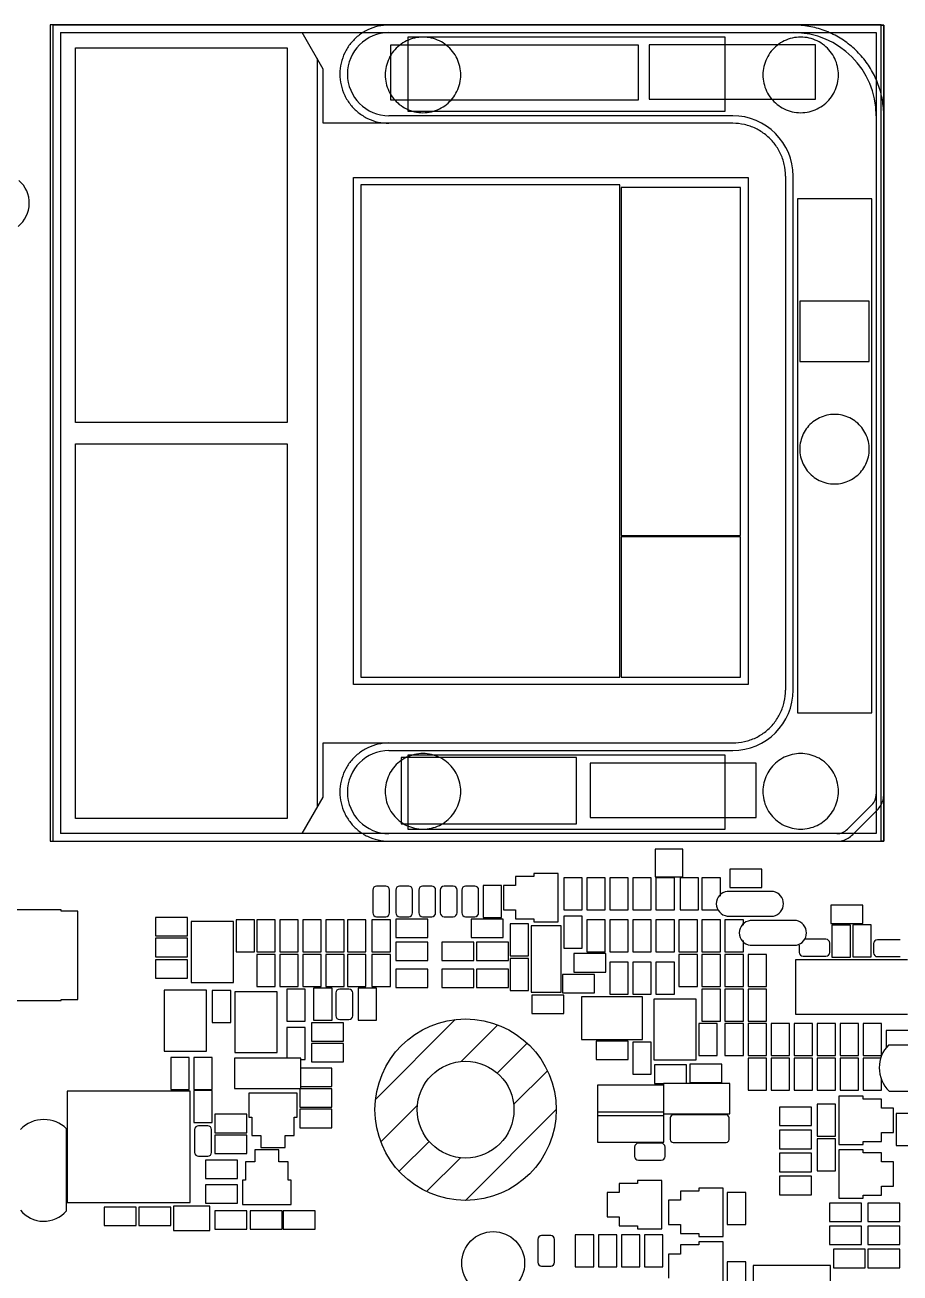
# Model space of a CAD drawing. Header units: millimetres. Extents: x 0 to 404, y 102 to 364.
# Drawn here: x 85.6 to 114.56, y 136.79 to 178.07 of the extents above; entities that cross this region are included whole.
import ezdxf

# ---------------------------------------------------------------- set-up
doc = ezdxf.new("R2010")
doc.units = ezdxf.units.MM
doc.header["$LTSCALE"] = 30.734
doc.layers.get('0').update_dxf_attribs({"linetype": 'CONTINUOUS'})
for name, color, linetype in [('02___PRT_ALL_AXES', 7, 'CONTINUOUS'), ('03___PRT_ALL_CURVES', 7, 'CONTINUOUS'), ('ECAD_C0603', 7, 'CONTINUOUS'), ('ECAD_CAP_2_3D5X2D8_H1D4', 7, 'CONTINUOUS'), ('ECAD_CLPDB_XBGA2833_LNL_M_CPU_I', 7, 'CONTINUOUS'), ('ECAD_FC135-3215', 7, 'CONTINUOUS'), ('ECAD_FIDUCIAL_MARK', 7, 'CONTINUOUS'), ('ECAD_SMC0201', 7, 'CONTINUOUS'), ('ECAD_SMC0402', 7, 'CONTINUOUS'), ('ECAD_SMC0402-10UF', 7, 'CONTINUOUS'), ('ECAD_SMCR_P6X1P0_P40H', 7, 'CONTINUOUS'), ('ECAD_SMR0201', 7, 'CONTINUOUS'), ('ECAD_SOD923-25-CDZ6', 7, 'CONTINUOUS'), ('ECAD_SOT23_GDS', 7, 'CONTINUOUS'), ('ECAD_SOT353-5-0D65', 7, 'CONTINUOUS'), ('ECAD_SOT563_0D5_1D6X1D2_H0D6', 7, 'CONTINUOUS'), ('ECAD_SOT723', 7, 'CONTINUOUS'), ('ECAD_TESTPAD_C16', 7, 'CONTINUOUS'), ('NONE', 7, 'CONTINUOUS')]:
    doc.layers.add(name, color=color, linetype=linetype)

msp = doc.modelspace()

# ---------------------------------------------------------------- linework, layer by layer
at = {"linetype": 'Continuous'}
for p, q in [((113.931, 178.073), (114.021, 178.073)), ((87.271, 177.323), (94.271, 177.323))]:
    msp.add_line(p, q, dxfattribs=at)
at = {"color": 0, "linetype": 'Continuous'}
for p, q in [((114.021, 178.073), (114.021, 151.073)), ((87.271, 164.923), (87.271, 177.323)), ((94.271, 177.323), (94.271, 164.923)), ((94.271, 164.923), (87.271, 164.923)), ((87.271, 151.823), (87.271, 164.223)), ((87.271, 164.223), (94.271, 164.223)), ((94.271, 164.223), (94.271, 151.823)), ((94.271, 151.823), (87.271, 151.823)), ((114.021, 151.073), (113.931, 151.073))]:
    msp.add_line(p, q, dxfattribs=at)
at = {"layer": '02___PRT_ALL_AXES', "color": 7, "linetype": 'Continuous'}
msp.add_circle((100.181, 142.193), 1.6, dxfattribs=at)
at = {"layer": '03___PRT_ALL_CURVES', "color": 2, "linetype": 'Continuous'}
for p, q in [((97.2, 142.534), (99.839, 145.173)), ((100.032, 143.786), (101.244, 144.998)), ((101.229, 143.402), (102.22, 144.393)), ((101.772, 142.364), (102.89, 143.482)), ((97.376, 141.129), (98.588, 142.341)), ((100.181, 139.193), (103.181, 142.193)), ((97.981, 140.153), (98.972, 141.145)), ((98.892, 139.484), (100.01, 140.602))]:
    msp.add_line(p, q, dxfattribs=at)
at = {"layer": '03___PRT_ALL_CURVES', "color": 40, "linetype": 'Continuous'}
for radius in [3, 1.6]:
    msp.add_circle((100.181, 142.193), radius, dxfattribs=at)
at = {"layer": 'ECAD_C0603', "color": 7, "linetype": 'Continuous'}
for p, q in [((116.894, 144.331), (114.176, 144.331)), ((114.202, 142.807), (116.869, 142.807)), ((86.973, 138.845), (86.973, 141.563))]:
    msp.add_line(p, q, dxfattribs=at)
for centre, radius, start, end in [((84.75, 172.18), 0.992, 308.8737, 49.2167), ((114.946, 143.582), 1.074, 135.7622, 180.0002), ((114.946, 143.582), 1.074, 180.0002, 226.1382), ((86.224, 140.793), 1.074, 90.0002, 136.1382), ((86.224, 140.793), 1.074, 45.7622, 90.0002), ((86.221, 139.493), 0.992, 218.8737, 319.2167)]:
    msp.add_arc(centre, radius, start, end, dxfattribs=at)
at = {"layer": 'ECAD_CAP_2_3D5X2D8_H1D4', "color": 7, "linetype": 'Continuous'}
for p, q in [((86.793, 148.805), (83.089, 148.805)), ((86.793, 148.763), (86.793, 148.805)), ((87.343, 148.763), (86.793, 148.763)), ((87.343, 145.842), (87.343, 148.763)), ((83.089, 145.801), (86.793, 145.801)), ((86.793, 145.842), (87.343, 145.842)), ((86.793, 145.801), (86.793, 145.842))]:
    msp.add_line(p, q, dxfattribs=at)
at = {"layer": 'ECAD_CLPDB_XBGA2833_LNL_M_CPU_I', "color": 0, "linetype": 'Continuous'}
for p, q in [((86.431, 178.075), (86.431, 151.075)), ((113.931, 151.075), (113.931, 178.075)), ((86.431, 151.075), (113.931, 151.075))]:
    msp.add_line(p, q, dxfattribs=at)
at = {"layer": 'ECAD_CLPDB_XBGA2833_LNL_M_CPU_I', "linetype": 'Continuous'}
msp.add_line((113.931, 178.075), (86.431, 178.075), dxfattribs=at)
at = {"layer": 'ECAD_FC135-3215', "color": 7, "linetype": 'Continuous'}
for p, q in [((114.804, 147.151), (111.1, 147.151)), ((111.1, 147.151), (111.1, 145.347)), ((111.1, 145.347), (112.304, 145.347)), ((112.304, 145.347), (114.804, 145.347))]:
    msp.add_line(p, q, dxfattribs=at)
at = {"layer": 'ECAD_FIDUCIAL_MARK', "color": 7, "linetype": 'Continuous'}
msp.add_circle((101.095, 137.118), 1.041, dxfattribs=at)
at = {"layer": 'ECAD_SMC0201', "color": 7, "linetype": 'Continuous'}
for p, q in [((97.107, 149.458), (97.107, 148.704)), ((97.539, 149.585), (97.234, 149.585)), ((97.666, 148.704), (97.666, 149.458)), ((97.869, 149.458), (97.869, 148.704)), ((98.301, 149.585), (97.996, 149.585)), ((98.428, 148.704), (98.428, 149.458)), ((98.631, 149.458), (98.631, 148.704)), ((99.063, 149.585), (98.758, 149.585)), ((99.19, 148.704), (99.19, 149.458)), ((99.343, 149.458), (99.343, 148.704)), ((99.774, 149.585), (99.47, 149.585)), ((99.901, 148.704), (99.901, 149.458)), ((100.054, 149.458), (100.054, 148.704)), ((100.486, 149.585), (100.181, 149.585)), ((100.613, 148.704), (100.613, 149.458)), ((97.234, 148.577), (97.539, 148.577)), ((97.996, 148.577), (98.301, 148.577)), ((98.758, 148.577), (99.063, 148.577)), ((99.47, 148.577), (99.774, 148.577)), ((100.181, 148.577), (100.486, 148.577)), ((112.107, 147.829), (111.383, 147.829)), ((114.566, 147.813), (113.812, 147.813)), ((111.226, 147.633), (111.226, 147.397)), ((112.234, 147.397), (112.234, 147.702)), ((113.685, 147.686), (113.685, 147.382)), ((111.353, 147.27), (112.107, 147.27)), ((113.812, 147.255), (114.566, 147.255)), ((96.32, 146.181), (96.015, 146.181)), ((95.888, 146.054), (95.888, 145.3)), ((96.447, 145.3), (96.447, 146.054)), ((96.015, 145.173), (96.32, 145.173)), ((91.646, 141.66), (91.342, 141.66)), ((91.215, 141.533), (91.215, 140.779)), ((91.773, 140.779), (91.773, 141.533)), ((105.773, 140.953), (105.773, 140.648)), ((106.654, 141.08), (105.9, 141.08)), ((106.781, 140.648), (106.781, 140.953)), ((91.342, 140.652), (91.646, 140.652)), ((105.9, 140.521), (106.654, 140.521)), ((102.568, 137.901), (102.568, 137.147)), ((103, 138.028), (102.695, 138.028)), ((103.127, 137.147), (103.127, 137.901)), ((102.695, 137.02), (103, 137.02))]:
    msp.add_line(p, q, dxfattribs=at)
for centre, start, end in [((97.234, 149.458), 90, 180), ((97.539, 149.458), 0, 90), ((97.996, 149.458), 90, 180), ((98.301, 149.458), 0, 90), ((98.758, 149.458), 90, 180), ((99.063, 149.458), 0, 90), ((99.47, 149.458), 90, 180), ((99.774, 149.458), 0, 90), ((100.181, 149.458), 90, 180), ((100.486, 149.458), 0, 90), ((97.234, 148.704), 180, 270), ((97.539, 148.704), 270, 360), ((97.996, 148.704), 180, 270), ((98.301, 148.704), 270, 360), ((98.758, 148.704), 180, 270), ((99.063, 148.704), 270, 360), ((99.47, 148.704), 180, 270), ((99.774, 148.704), 270, 360), ((100.181, 148.704), 180, 270), ((100.486, 148.704), 270, 360), ((112.107, 147.702), 0, 90), ((113.812, 147.686), 90, 180), ((111.353, 147.397), 180, 270), ((112.107, 147.397), 270, 360), ((113.812, 147.382), 180, 270), ((96.015, 146.054), 90, 180), ((96.32, 146.054), 0, 90), ((96.015, 145.3), 180, 270), ((96.32, 145.3), 270, 360), ((91.342, 141.533), 90, 180), ((91.646, 141.533), 0, 90), ((105.9, 140.953), 90, 180), ((106.654, 140.953), 0, 90), ((91.342, 140.779), 180, 270), ((91.646, 140.779), 270, 360), ((105.9, 140.648), 180, 270), ((106.654, 140.648), 270, 360), ((102.695, 137.901), 90, 180), ((103, 137.901), 0, 90), ((102.695, 137.147), 180, 270), ((103, 137.147), 270, 360)]:
    msp.add_arc(centre, 0.127, start, end, dxfattribs=at)
at = {"layer": 'ECAD_SMC0402', "color": 7, "linetype": 'Continuous'}
for p, q in [((110.366, 149.411), (108.842, 149.411)), ((108.842, 148.598), (110.366, 148.598)), ((111.128, 148.446), (109.604, 148.446)), ((109.604, 147.633), (111.128, 147.633))]:
    msp.add_line(p, q, dxfattribs=at)
for centre, radius, start, end in [((108.886, 149.005), 0.409, 96.1355, 263.8645), ((110.286, 149.005), 0.414, 281.2065, 78.7935), ((109.648, 148.04), 0.409, 96.1355, 263.8645), ((111.048, 148.04), 0.414, 281.2065, 78.7935)]:
    msp.add_arc(centre, radius, start, end, dxfattribs=at)
at = {"layer": 'ECAD_SMC0402-10UF', "color": 7, "linetype": 'Continuous'}
for p, q in [((106.95, 141.918), (106.95, 141.207)), ((108.804, 142.02), (107.052, 142.02)), ((108.906, 141.207), (108.906, 141.918)), ((107.052, 141.105), (108.804, 141.105))]:
    msp.add_line(p, q, dxfattribs=at)
for centre, start, end in [((107.052, 141.918), 90, 180), ((108.804, 141.918), 0, 90), ((107.052, 141.207), 180, 270), ((108.804, 141.207), 270, 360)]:
    msp.add_arc(centre, 0.102, start, end, dxfattribs=at)
at = {"layer": 'ECAD_SMCR_P6X1P0_P40H', "color": 7, "linetype": 'Continuous'}
for p, q in [((91.715, 139.003), (90.511, 139.003)), ((90.511, 139.003), (90.511, 138.199)), ((91.715, 138.199), (91.715, 139.003)), ((90.511, 138.199), (91.715, 138.199))]:
    msp.add_line(p, q, dxfattribs=at)
at = {"layer": 'ECAD_SMR0201', "color": 7, "linetype": 'Continuous'}
for p, q in [((109.981, 150.148), (108.923, 150.148)), ((108.923, 150.148), (108.923, 149.538)), ((109.981, 149.538), (109.981, 150.148)), ((101.375, 149.61), (100.765, 149.61)), ((100.765, 149.61), (100.765, 148.552)), ((101.375, 148.552), (101.375, 149.61)), ((104.042, 149.864), (103.432, 149.864)), ((103.432, 149.864), (103.432, 148.806)), ((104.042, 148.806), (104.042, 149.864)), ((104.804, 149.864), (104.194, 149.864)), ((104.194, 149.864), (104.194, 148.806)), ((104.804, 148.806), (104.804, 149.864)), ((105.566, 149.864), (104.956, 149.864)), ((104.956, 149.864), (104.956, 148.806)), ((105.566, 148.806), (105.566, 149.864)), ((106.328, 149.864), (105.718, 149.864)), ((105.718, 149.864), (105.718, 148.806)), ((106.328, 148.806), (106.328, 149.864)), ((107.09, 149.864), (106.48, 149.864)), ((106.48, 149.864), (106.48, 148.806)), ((107.09, 148.806), (107.09, 149.864)), ((107.89, 149.864), (107.28, 149.864)), ((107.28, 149.864), (107.28, 148.806)), ((107.89, 148.806), (107.89, 149.864)), ((108.614, 149.864), (108.004, 149.864)), ((108.004, 149.864), (108.004, 148.806)), ((108.614, 149.256), (108.614, 149.864)), ((108.923, 149.538), (109.981, 149.538)), ((103.432, 148.806), (104.042, 148.806)), ((104.194, 148.806), (104.804, 148.806)), ((104.956, 148.806), (105.566, 148.806)), ((105.718, 148.806), (106.328, 148.806)), ((106.48, 148.806), (107.09, 148.806)), ((107.28, 148.806), (107.89, 148.806)), ((108.004, 148.806), (108.536, 148.806)), ((113.329, 148.955), (112.27, 148.955)), ((112.27, 148.955), (112.27, 148.346)), ((113.329, 148.346), (113.329, 148.955)), ((90.982, 148.548), (89.923, 148.548)), ((89.923, 148.548), (89.923, 147.938)), ((90.982, 147.938), (90.982, 148.548)), ((93.196, 148.467), (92.586, 148.467)), ((92.586, 148.467), (92.586, 147.409)), ((93.196, 147.409), (93.196, 148.467)), ((93.882, 148.467), (93.272, 148.467)), ((93.272, 148.467), (93.272, 147.409)), ((93.882, 147.409), (93.882, 148.467)), ((94.644, 148.467), (94.034, 148.467)), ((94.034, 148.467), (94.034, 147.409)), ((94.644, 147.409), (94.644, 148.467)), ((95.406, 148.467), (94.796, 148.467)), ((94.796, 148.467), (94.796, 147.409)), ((95.406, 147.409), (95.406, 148.467)), ((96.168, 148.467), (95.558, 148.467)), ((95.558, 148.467), (95.558, 147.409)), ((96.168, 147.409), (96.168, 148.467)), ((96.879, 148.467), (96.269, 148.467)), ((96.269, 148.467), (96.269, 147.409)), ((96.879, 147.409), (96.879, 148.467)), ((97.692, 148.467), (97.082, 148.467)), ((97.082, 148.467), (97.082, 147.409)), ((97.692, 147.409), (97.692, 148.467)), ((98.932, 148.497), (97.874, 148.497)), ((97.874, 148.497), (97.874, 147.887)), ((98.932, 147.887), (98.932, 148.497)), ((101.421, 148.497), (100.363, 148.497)), ((100.363, 148.497), (100.363, 147.887)), ((100.765, 148.552), (101.375, 148.552)), ((101.421, 147.887), (101.421, 148.497)), ((102.264, 148.34), (101.654, 148.34)), ((101.654, 148.34), (101.654, 147.282)), ((102.264, 147.282), (102.264, 148.34)), ((104.042, 148.594), (103.432, 148.594)), ((103.432, 148.594), (103.432, 147.536)), ((104.042, 147.536), (104.042, 148.594)), ((104.804, 148.467), (104.194, 148.467)), ((104.194, 148.467), (104.194, 147.409)), ((104.804, 147.409), (104.804, 148.467)), ((105.566, 148.467), (104.956, 148.467)), ((104.956, 148.467), (104.956, 147.409)), ((105.566, 147.409), (105.566, 148.467)), ((106.328, 148.467), (105.718, 148.467)), ((105.718, 148.467), (105.718, 147.409)), ((106.328, 147.409), (106.328, 148.467)), ((107.09, 148.467), (106.48, 148.467)), ((106.48, 148.467), (106.48, 147.409)), ((107.09, 147.409), (107.09, 148.467)), ((107.852, 148.467), (107.242, 148.467)), ((107.242, 148.467), (107.242, 147.409)), ((107.852, 147.409), (107.852, 148.467)), ((108.614, 148.467), (108.004, 148.467)), ((108.004, 148.467), (108.004, 147.409)), ((108.614, 147.409), (108.614, 148.467)), ((109.376, 148.467), (108.766, 148.467)), ((108.766, 148.467), (108.766, 147.409)), ((109.376, 148.291), (109.376, 148.467)), ((112.27, 148.346), (113.329, 148.346)), ((112.916, 148.295), (112.307, 148.295)), ((112.307, 148.295), (112.307, 147.236)), ((112.916, 147.236), (112.916, 148.295)), ((113.605, 148.305), (112.995, 148.305)), ((112.995, 148.305), (112.995, 147.246)), ((113.605, 147.246), (113.605, 148.305)), ((89.923, 147.938), (90.982, 147.938)), ((90.982, 147.862), (89.923, 147.862)), ((89.923, 147.862), (89.923, 147.252)), ((90.982, 147.252), (90.982, 147.862)), ((97.874, 147.887), (98.932, 147.887)), ((100.363, 147.887), (101.421, 147.887)), ((92.586, 147.409), (93.196, 147.409)), ((93.272, 147.409), (93.882, 147.409)), ((94.034, 147.409), (94.644, 147.409)), ((94.796, 147.409), (95.406, 147.409)), ((95.558, 147.409), (96.168, 147.409)), ((96.269, 147.409), (96.879, 147.409)), ((97.082, 147.409), (97.692, 147.409)), ((98.932, 147.735), (97.874, 147.735)), ((97.874, 147.735), (97.874, 147.125)), ((98.932, 147.125), (98.932, 147.735)), ((100.456, 147.735), (99.398, 147.735)), ((99.398, 147.735), (99.398, 147.125)), ((100.456, 147.125), (100.456, 147.735)), ((101.599, 147.735), (100.541, 147.735)), ((100.541, 147.735), (100.541, 147.125)), ((101.599, 147.125), (101.599, 147.735)), ((103.432, 147.536), (104.042, 147.536)), ((104.194, 147.409), (104.804, 147.409)), ((104.956, 147.409), (105.566, 147.409)), ((105.718, 147.409), (106.328, 147.409)), ((106.48, 147.409), (107.09, 147.409)), ((107.242, 147.409), (107.852, 147.409)), ((108.004, 147.409), (108.614, 147.409)), ((108.766, 147.409), (109.376, 147.409)), ((109.376, 147.409), (109.376, 147.788)), ((89.923, 147.252), (90.982, 147.252)), ((90.982, 147.151), (89.923, 147.151)), ((89.923, 147.151), (89.923, 146.541)), ((90.982, 146.541), (90.982, 147.151)), ((93.882, 147.324), (93.272, 147.324)), ((93.272, 147.324), (93.272, 146.266)), ((93.882, 146.266), (93.882, 147.324)), ((94.644, 147.324), (94.034, 147.324)), ((94.034, 147.324), (94.034, 146.266)), ((94.644, 146.266), (94.644, 147.324)), ((95.406, 147.324), (94.796, 147.324)), ((94.796, 147.324), (94.796, 146.266)), ((95.406, 146.266), (95.406, 147.324)), ((96.168, 147.324), (95.558, 147.324)), ((95.558, 147.324), (95.558, 146.266)), ((96.168, 146.266), (96.168, 147.324)), ((96.879, 147.324), (96.269, 147.324)), ((96.269, 147.324), (96.269, 146.266)), ((96.879, 146.266), (96.879, 147.324)), ((97.692, 147.324), (97.082, 147.324)), ((97.082, 147.324), (97.082, 146.266)), ((97.692, 146.266), (97.692, 147.324)), ((97.874, 147.125), (98.932, 147.125)), ((99.398, 147.125), (100.456, 147.125)), ((100.541, 147.125), (101.599, 147.125)), ((101.654, 147.282), (102.264, 147.282)), ((102.264, 147.197), (101.654, 147.197)), ((101.654, 147.197), (101.654, 146.139)), ((102.264, 146.139), (102.264, 147.197)), ((104.825, 147.354), (103.766, 147.354)), ((103.766, 147.354), (103.766, 146.744)), ((104.825, 146.744), (104.825, 147.354)), ((105.566, 147.07), (104.956, 147.07)), ((104.956, 147.07), (104.956, 146.012)), ((105.566, 146.012), (105.566, 147.07)), ((106.328, 147.07), (105.718, 147.07)), ((105.718, 147.07), (105.718, 146.012)), ((106.328, 146.012), (106.328, 147.07)), ((107.09, 147.07), (106.48, 147.07)), ((106.48, 147.07), (106.48, 146.012)), ((107.09, 146.012), (107.09, 147.07)), ((107.852, 147.324), (107.242, 147.324)), ((107.242, 147.324), (107.242, 146.266)), ((107.852, 146.266), (107.852, 147.324)), ((108.614, 147.324), (108.004, 147.324)), ((108.004, 147.324), (108.004, 146.266)), ((108.614, 146.266), (108.614, 147.324)), ((109.376, 147.324), (108.766, 147.324)), ((108.766, 147.324), (108.766, 146.266)), ((109.376, 146.266), (109.376, 147.324)), ((110.138, 147.324), (109.528, 147.324)), ((109.528, 147.324), (109.528, 146.266)), ((110.138, 146.266), (110.138, 147.324)), ((112.307, 147.236), (112.916, 147.236)), ((112.995, 147.246), (113.605, 147.246)), ((98.932, 146.846), (97.874, 146.846)), ((97.874, 146.846), (97.874, 146.236)), ((98.932, 146.236), (98.932, 146.846)), ((100.456, 146.846), (99.398, 146.846)), ((99.398, 146.846), (99.398, 146.236)), ((100.456, 146.236), (100.456, 146.846)), ((101.599, 146.846), (100.541, 146.846)), ((100.541, 146.846), (100.541, 146.236)), ((101.599, 146.236), (101.599, 146.846)), ((104.444, 146.668), (103.385, 146.668)), ((103.385, 146.668), (103.385, 146.058)), ((103.766, 146.744), (104.825, 146.744)), ((104.444, 146.058), (104.444, 146.668)), ((89.923, 146.541), (90.982, 146.541)), ((93.272, 146.266), (93.882, 146.266)), ((94.034, 146.266), (94.644, 146.266)), ((94.872, 146.181), (94.263, 146.181)), ((94.263, 146.181), (94.263, 145.123)), ((94.796, 146.266), (95.406, 146.266)), ((94.872, 145.123), (94.872, 146.181)), ((95.761, 146.207), (95.152, 146.207)), ((95.152, 146.207), (95.152, 145.148)), ((95.558, 146.266), (96.168, 146.266)), ((95.761, 145.148), (95.761, 146.207)), ((96.269, 146.266), (96.879, 146.266)), ((97.234, 146.207), (96.625, 146.207)), ((96.625, 146.207), (96.625, 145.148)), ((97.082, 146.266), (97.692, 146.266)), ((97.234, 145.148), (97.234, 146.207)), ((97.874, 146.236), (98.932, 146.236)), ((99.398, 146.236), (100.456, 146.236)), ((100.541, 146.236), (101.599, 146.236)), ((107.242, 146.266), (107.852, 146.266)), ((108.004, 146.266), (108.614, 146.266)), ((108.614, 146.181), (108.004, 146.181)), ((108.004, 146.181), (108.004, 145.123)), ((108.614, 145.123), (108.614, 146.181)), ((108.766, 146.266), (109.376, 146.266)), ((109.376, 146.181), (108.766, 146.181)), ((108.766, 146.181), (108.766, 145.123)), ((109.376, 145.123), (109.376, 146.181)), ((109.528, 146.266), (110.138, 146.266)), ((110.138, 146.181), (109.528, 146.181)), ((109.528, 146.181), (109.528, 145.123)), ((110.138, 145.123), (110.138, 146.181)), ((92.408, 146.13), (91.799, 146.13)), ((91.799, 146.13), (91.799, 145.072)), ((92.408, 145.072), (92.408, 146.13)), ((101.654, 146.139), (102.264, 146.139)), ((103.428, 145.982), (102.369, 145.982)), ((102.369, 145.982), (102.369, 145.373)), ((103.385, 146.058), (104.444, 146.058)), ((103.428, 145.373), (103.428, 145.982)), ((104.956, 146.012), (105.566, 146.012)), ((105.718, 146.012), (106.328, 146.012)), ((106.48, 146.012), (107.09, 146.012)), ((102.369, 145.373), (103.428, 145.373)), ((91.799, 145.072), (92.408, 145.072)), ((94.263, 145.123), (94.872, 145.123)), ((96.138, 145.068), (95.08, 145.068)), ((95.08, 145.068), (95.08, 144.458)), ((95.152, 145.148), (95.761, 145.148)), ((96.138, 144.458), (96.138, 145.068)), ((96.625, 145.148), (97.234, 145.148)), ((108.512, 145.038), (107.902, 145.038)), ((107.902, 145.038), (107.902, 143.98)), ((108.004, 145.123), (108.614, 145.123)), ((108.512, 143.98), (108.512, 145.038)), ((108.766, 145.123), (109.376, 145.123)), ((109.376, 145.038), (108.766, 145.038)), ((108.766, 145.038), (108.766, 143.98)), ((109.376, 143.98), (109.376, 145.038)), ((109.528, 145.123), (110.138, 145.123)), ((110.138, 145.038), (109.528, 145.038)), ((109.528, 145.038), (109.528, 143.98)), ((110.138, 143.98), (110.138, 145.038)), ((110.9, 145.038), (110.29, 145.038)), ((110.29, 145.038), (110.29, 143.98)), ((110.9, 143.98), (110.9, 145.038)), ((111.662, 145.038), (111.052, 145.038)), ((111.052, 145.038), (111.052, 143.98)), ((111.662, 143.98), (111.662, 145.038)), ((112.424, 145.038), (111.814, 145.038)), ((111.814, 145.038), (111.814, 143.98)), ((112.424, 143.98), (112.424, 145.038)), ((113.186, 145.038), (112.576, 145.038)), ((112.576, 145.038), (112.576, 143.98)), ((113.186, 143.98), (113.186, 145.038)), ((113.948, 145.038), (113.338, 145.038)), ((113.338, 145.038), (113.338, 143.98)), ((113.948, 143.98), (113.948, 145.038)), ((94.872, 144.911), (94.263, 144.911)), ((94.263, 144.911), (94.263, 143.891)), ((94.872, 143.853), (94.872, 144.911)), ((115.04, 144.814), (114.104, 144.814)), ((114.104, 144.814), (114.104, 144.235)), ((95.08, 144.458), (96.138, 144.458)), ((96.138, 144.382), (95.08, 144.382)), ((95.08, 144.382), (95.08, 143.772)), ((96.138, 143.772), (96.138, 144.382)), ((105.562, 144.458), (104.503, 144.458)), ((104.503, 144.458), (104.503, 143.849)), ((105.562, 143.849), (105.562, 144.458)), ((106.328, 144.429), (105.718, 144.429)), ((105.718, 144.429), (105.718, 143.37)), ((106.328, 143.37), (106.328, 144.429)), ((91.037, 143.921), (90.427, 143.921)), ((90.427, 143.921), (90.427, 142.862)), ((91.037, 142.862), (91.037, 143.921)), ((91.799, 143.921), (91.189, 143.921)), ((91.189, 143.921), (91.189, 142.862)), ((91.799, 142.862), (91.799, 143.921)), ((94.728, 143.853), (94.872, 143.853)), ((95.08, 143.772), (96.138, 143.772)), ((104.503, 143.849), (105.562, 143.849)), ((108.66, 143.696), (107.602, 143.696)), ((107.602, 143.696), (107.602, 143.087)), ((107.902, 143.98), (108.512, 143.98)), ((108.66, 143.087), (108.66, 143.696)), ((108.766, 143.98), (109.376, 143.98)), ((109.528, 143.98), (110.138, 143.98)), ((110.138, 143.895), (109.528, 143.895)), ((109.528, 143.895), (109.528, 142.837)), ((110.138, 142.837), (110.138, 143.895)), ((110.29, 143.98), (110.9, 143.98)), ((110.9, 143.895), (110.29, 143.895)), ((110.29, 143.895), (110.29, 142.837)), ((110.9, 142.837), (110.9, 143.895)), ((111.052, 143.98), (111.662, 143.98)), ((111.662, 143.895), (111.052, 143.895)), ((111.052, 143.895), (111.052, 142.837)), ((111.662, 142.837), (111.662, 143.895)), ((111.814, 143.98), (112.424, 143.98)), ((112.424, 143.895), (111.814, 143.895)), ((111.814, 143.895), (111.814, 142.837)), ((112.424, 142.837), (112.424, 143.895)), ((112.576, 143.98), (113.186, 143.98)), ((113.186, 143.895), (112.576, 143.895)), ((112.576, 143.895), (112.576, 142.837)), ((113.186, 142.837), (113.186, 143.895)), ((113.338, 143.98), (113.948, 143.98)), ((113.923, 143.895), (113.338, 143.895)), ((113.338, 143.895), (113.338, 142.837)), ((95.757, 143.569), (94.728, 143.569)), ((95.757, 142.96), (95.757, 143.569)), ((105.718, 143.37), (106.328, 143.37)), ((107.492, 143.671), (106.433, 143.671)), ((106.433, 143.671), (106.433, 143.061)), ((107.492, 143.061), (107.492, 143.671)), ((90.427, 142.862), (91.037, 142.862)), ((91.189, 142.862), (91.799, 142.862)), ((94.699, 142.883), (94.699, 142.274)), ((94.728, 142.96), (95.757, 142.96)), ((95.757, 142.883), (94.728, 142.883)), ((95.757, 142.274), (95.757, 142.883)), ((106.433, 143.061), (106.726, 143.061)), ((107.602, 143.087), (108.66, 143.087)), ((113.948, 142.837), (113.948, 143.209)), ((91.799, 142.828), (91.189, 142.828)), ((91.189, 142.828), (91.189, 141.77)), ((91.799, 141.77), (91.799, 142.828)), ((109.528, 142.837), (110.138, 142.837)), ((110.29, 142.837), (110.9, 142.837)), ((111.052, 142.837), (111.662, 142.837)), ((111.814, 142.837), (112.424, 142.837)), ((112.576, 142.837), (113.186, 142.837)), ((113.338, 142.837), (113.948, 142.837)), ((92.94, 142.04), (91.882, 142.04)), ((91.882, 142.04), (91.882, 141.43)), ((92.94, 141.43), (92.94, 142.04)), ((94.699, 142.274), (95.757, 142.274)), ((95.757, 142.206), (94.699, 142.206)), ((94.699, 142.206), (94.699, 141.597)), ((95.757, 141.597), (95.757, 142.206)), ((111.632, 142.274), (110.574, 142.274)), ((110.574, 142.274), (110.574, 141.664)), ((111.632, 141.664), (111.632, 142.274)), ((112.424, 142.371), (111.814, 142.371)), ((111.814, 142.371), (111.814, 141.313)), ((112.424, 141.313), (112.424, 142.371)), ((115.04, 142.066), (114.43, 142.066)), ((114.43, 142.066), (114.43, 141.008)), ((91.189, 141.77), (91.799, 141.77)), ((110.574, 141.664), (111.632, 141.664)), ((91.882, 141.43), (92.94, 141.43)), ((92.94, 141.354), (91.882, 141.354)), ((91.882, 141.354), (91.882, 140.745)), ((92.94, 140.745), (92.94, 141.354)), ((94.699, 141.597), (95.757, 141.597)), ((111.632, 141.512), (110.574, 141.512)), ((110.574, 141.512), (110.574, 140.902)), ((111.632, 140.902), (111.632, 141.512)), ((111.814, 141.313), (112.424, 141.313)), ((112.424, 141.228), (111.814, 141.228)), ((111.814, 141.228), (111.814, 140.17)), ((112.424, 140.17), (112.424, 141.228)), ((110.574, 140.902), (111.632, 140.902)), ((114.43, 141.008), (115.04, 141.008)), ((92.633, 140.521), (91.574, 140.521)), ((91.574, 140.521), (91.574, 139.912)), ((91.882, 140.745), (92.94, 140.745)), ((92.633, 139.912), (92.633, 140.521)), ((111.632, 140.75), (110.574, 140.75)), ((110.574, 140.75), (110.574, 140.14)), ((111.632, 140.14), (111.632, 140.75)), ((110.574, 140.14), (111.632, 140.14)), ((111.632, 139.988), (110.574, 139.988)), ((110.574, 139.988), (110.574, 139.378)), ((111.632, 139.378), (111.632, 139.988)), ((111.814, 140.17), (112.424, 140.17)), ((91.574, 139.912), (92.633, 139.912)), ((92.633, 139.708), (91.574, 139.708)), ((91.574, 139.708), (91.574, 139.099)), ((92.633, 139.099), (92.633, 139.708)), ((109.452, 139.45), (108.842, 139.45)), ((108.842, 139.45), (108.842, 138.392)), ((109.452, 138.392), (109.452, 139.45)), ((110.574, 139.378), (111.632, 139.378)), ((89.28, 138.972), (88.222, 138.972)), ((88.222, 138.972), (88.222, 138.362)), ((89.28, 138.362), (89.28, 138.972)), ((90.423, 138.972), (89.365, 138.972)), ((89.365, 138.972), (89.365, 138.362)), ((90.423, 138.362), (90.423, 138.972)), ((91.574, 139.099), (92.633, 139.099)), ((92.938, 138.845), (91.879, 138.845)), ((91.879, 138.845), (91.879, 138.235)), ((92.938, 138.235), (92.938, 138.845)), ((94.106, 138.845), (93.048, 138.845)), ((93.048, 138.845), (93.048, 138.235)), ((94.106, 138.235), (94.106, 138.845)), ((95.198, 138.845), (94.14, 138.845)), ((94.14, 138.845), (94.14, 138.235)), ((95.198, 138.235), (95.198, 138.845)), ((113.283, 139.099), (112.225, 139.099)), ((112.225, 139.099), (112.225, 138.489)), ((113.283, 138.489), (113.283, 139.099)), ((114.553, 139.099), (113.495, 139.099)), ((113.495, 139.099), (113.495, 138.489)), ((114.553, 138.489), (114.553, 139.099)), ((88.222, 138.362), (89.28, 138.362)), ((89.365, 138.362), (90.423, 138.362)), ((108.842, 138.392), (109.452, 138.392)), ((112.225, 138.489), (113.283, 138.489)), ((113.283, 138.337), (112.225, 138.337)), ((112.225, 138.337), (112.225, 137.727)), ((113.283, 137.727), (113.283, 138.337)), ((113.495, 138.489), (114.553, 138.489)), ((114.553, 138.337), (113.495, 138.337)), ((113.495, 138.337), (113.495, 137.727)), ((114.553, 137.727), (114.553, 138.337)), ((91.879, 138.235), (92.938, 138.235)), ((93.048, 138.235), (94.106, 138.235)), ((94.14, 138.235), (95.198, 138.235)), ((104.423, 138.053), (103.813, 138.053)), ((103.813, 138.053), (103.813, 136.995)), ((104.423, 136.995), (104.423, 138.053)), ((105.185, 138.053), (104.575, 138.053)), ((104.575, 138.053), (104.575, 136.995)), ((105.185, 136.995), (105.185, 138.053)), ((105.947, 138.053), (105.337, 138.053)), ((105.337, 138.053), (105.337, 136.995)), ((105.947, 136.995), (105.947, 138.053)), ((106.709, 138.053), (106.099, 138.053)), ((106.099, 138.053), (106.099, 136.995)), ((106.709, 136.995), (106.709, 138.053)), ((112.225, 137.727), (113.283, 137.727)), ((113.41, 137.575), (112.352, 137.575)), ((112.352, 137.575), (112.352, 136.965)), ((113.41, 136.965), (113.41, 137.575)), ((113.495, 137.727), (114.553, 137.727)), ((114.553, 137.575), (113.495, 137.575)), ((113.495, 137.575), (113.495, 136.965)), ((114.553, 136.965), (114.553, 137.575)), ((109.452, 137.164), (108.842, 137.164)), ((108.842, 137.164), (108.842, 136.106)), ((109.452, 136.106), (109.452, 137.164)), ((103.813, 136.995), (104.423, 136.995)), ((104.575, 136.995), (105.185, 136.995)), ((105.337, 136.995), (105.947, 136.995)), ((106.099, 136.995), (106.709, 136.995)), ((112.352, 136.965), (113.41, 136.965)), ((113.495, 136.965), (114.553, 136.965))]:
    msp.add_line(p, q, dxfattribs=at)
at = {"layer": 'ECAD_SOD923-25-CDZ6', "color": 7, "linetype": 'Continuous'}
for p, q in [((103.348, 148.276), (102.348, 148.276)), ((102.348, 148.276), (102.348, 146.076)), ((103.348, 146.076), (103.348, 148.276)), ((102.348, 146.076), (103.348, 146.076)), ((94.728, 143.891), (92.528, 143.891)), ((92.528, 143.891), (92.528, 142.891)), ((94.728, 142.891), (94.728, 143.891)), ((92.528, 142.891), (94.728, 142.891)), ((106.742, 143.002), (104.542, 143.002)), ((104.542, 143.002), (104.542, 141.113)), ((108.926, 143.053), (106.726, 143.053)), ((106.726, 143.053), (106.726, 142.053)), ((106.742, 141.113), (106.742, 143.002)), ((108.926, 142.053), (108.926, 143.053)), ((106.742, 142.113), (104.542, 142.113)), ((106.726, 142.053), (108.926, 142.053)), ((104.542, 142.002), (106.742, 142.002)), ((104.542, 141.113), (106.742, 141.113))]:
    msp.add_line(p, q, dxfattribs=at)
at = {"layer": 'ECAD_SOT23_GDS', "color": 7, "linetype": 'Continuous'}
for p, q in [((91.062, 142.807), (86.998, 142.807)), ((86.998, 142.807), (86.998, 139.124)), ((91.062, 139.124), (91.062, 142.807)), ((86.998, 139.124), (91.062, 139.124))]:
    msp.add_line(p, q, dxfattribs=at)
at = {"layer": 'ECAD_SOT353-5-0D65', "color": 7, "linetype": 'Continuous'}
for p, q in [((112.254, 137.038), (109.697, 137.038)), ((109.697, 137.038), (109.697, 133.438)), ((112.254, 133.438), (112.254, 137.038))]:
    msp.add_line(p, q, dxfattribs=at)
at = {"layer": 'ECAD_SOT563_0D5_1D6X1D2_H0D6', "color": 7, "linetype": 'Continuous'}
for p, q in [((92.5, 148.415), (91.097, 148.415)), ((91.097, 148.415), (91.097, 146.404)), ((92.501, 146.404), (92.5, 148.415)), ((91.097, 146.404), (92.501, 146.404)), ((91.611, 146.144), (90.208, 146.144)), ((90.208, 146.144), (90.208, 144.133)), ((91.611, 144.133), (91.611, 146.144)), ((93.948, 146.094), (92.545, 146.094)), ((92.545, 146.094), (92.545, 144.082)), ((93.948, 144.082), (93.948, 146.094)), ((106.033, 145.922), (104.022, 145.922)), ((104.022, 145.922), (104.022, 144.519)), ((106.033, 144.519), (106.033, 145.922)), ((107.817, 145.85), (106.414, 145.85)), ((106.414, 145.85), (106.414, 143.839)), ((107.817, 143.839), (107.817, 145.85)), ((104.022, 144.519), (106.033, 144.519)), ((90.208, 144.133), (91.611, 144.133)), ((92.545, 144.082), (93.948, 144.082)), ((106.414, 143.839), (107.817, 143.839))]:
    msp.add_line(p, q, dxfattribs=at)
at = {"layer": 'ECAD_SOT723', "color": 7, "linetype": 'Continuous'}
for p, q in [((102.438, 149.91), (101.838, 149.91)), ((101.838, 149.91), (101.838, 149.61)), ((103.242, 150.01), (102.438, 150.01)), ((102.438, 150.01), (102.438, 149.91)), ((103.242, 148.406), (103.242, 150.01)), ((101.838, 149.61), (101.438, 149.61)), ((101.438, 149.61), (101.438, 148.806)), ((101.438, 148.806), (101.838, 148.806)), ((101.838, 148.806), (101.838, 148.506)), ((101.838, 148.506), (102.438, 148.506)), ((102.438, 148.506), (102.438, 148.406)), ((102.438, 148.406), (103.242, 148.406)), ((94.607, 142.744), (93.004, 142.744)), ((93.004, 142.744), (93.004, 141.941)), ((94.607, 141.941), (94.607, 142.744)), ((113.341, 142.644), (112.538, 142.644)), ((112.538, 142.644), (112.538, 141.04)), ((113.341, 142.544), (113.341, 142.644)), ((113.941, 142.544), (113.341, 142.544)), ((113.941, 142.244), (113.941, 142.544)), ((114.341, 142.244), (113.941, 142.244)), ((114.341, 141.44), (114.341, 142.244)), ((93.004, 141.941), (93.104, 141.941)), ((93.104, 141.941), (93.104, 141.34)), ((94.507, 141.941), (94.607, 141.941)), ((94.507, 141.34), (94.507, 141.941)), ((93.104, 141.34), (93.404, 141.34)), ((93.404, 141.34), (93.404, 140.94)), ((94.207, 141.34), (94.507, 141.34)), ((94.207, 140.94), (94.207, 141.34)), ((113.941, 141.44), (114.341, 141.44)), ((113.941, 141.14), (113.941, 141.44)), ((94.004, 140.864), (93.201, 140.864)), ((93.201, 140.864), (93.201, 140.464)), ((93.404, 140.94), (94.207, 140.94)), ((94.004, 140.464), (94.004, 140.864)), ((112.538, 141.04), (113.341, 141.04)), ((113.341, 140.866), (112.538, 140.866)), ((112.538, 140.866), (112.538, 139.262)), ((113.341, 141.14), (113.941, 141.14)), ((113.341, 141.04), (113.341, 141.14)), ((113.341, 140.766), (113.341, 140.866)), ((93.201, 140.464), (92.901, 140.464)), ((92.901, 140.464), (92.901, 139.864)), ((94.304, 140.464), (94.004, 140.464)), ((94.304, 139.864), (94.304, 140.464)), ((113.941, 140.766), (113.341, 140.766)), ((113.941, 140.466), (113.941, 140.766)), ((114.341, 140.466), (113.941, 140.466)), ((114.341, 139.662), (114.341, 140.466)), ((92.901, 139.864), (92.801, 139.864)), ((92.801, 139.864), (92.801, 139.061)), ((94.404, 139.864), (94.304, 139.864)), ((94.404, 139.061), (94.404, 139.864)), ((105.867, 139.75), (105.267, 139.75)), ((105.267, 139.75), (105.267, 139.45)), ((106.671, 139.85), (105.867, 139.85)), ((105.867, 139.85), (105.867, 139.75)), ((106.671, 138.246), (106.671, 139.85)), ((108.703, 139.596), (107.899, 139.596)), ((107.899, 139.596), (107.899, 139.496)), ((108.703, 137.992), (108.703, 139.596)), ((113.941, 139.662), (114.341, 139.662)), ((113.941, 139.362), (113.941, 139.662)), ((105.267, 139.45), (104.867, 139.45)), ((104.867, 139.45), (104.867, 138.646)), ((107.299, 139.196), (106.899, 139.196)), ((106.899, 139.196), (106.899, 138.392)), ((107.899, 139.496), (107.299, 139.496)), ((107.299, 139.496), (107.299, 139.196)), ((112.538, 139.262), (113.341, 139.262)), ((113.341, 139.362), (113.941, 139.362)), ((113.341, 139.262), (113.341, 139.362)), ((92.801, 139.061), (94.404, 139.061)), ((104.867, 138.646), (105.267, 138.646)), ((105.267, 138.646), (105.267, 138.346)), ((105.267, 138.346), (105.867, 138.346)), ((105.867, 138.346), (105.867, 138.246)), ((106.899, 138.392), (107.299, 138.392)), ((107.299, 138.392), (107.299, 138.092)), ((105.867, 138.246), (106.671, 138.246)), ((107.299, 138.092), (107.899, 138.092)), ((107.899, 138.092), (107.899, 137.992)), ((107.899, 137.992), (108.703, 137.992)), ((107.899, 137.718), (107.299, 137.718)), ((107.299, 137.718), (107.299, 137.418)), ((108.703, 137.818), (107.899, 137.818)), ((107.899, 137.818), (107.899, 137.718)), ((108.703, 136.214), (108.703, 137.818)), ((107.299, 137.418), (106.899, 137.418)), ((106.899, 137.418), (106.899, 136.614))]:
    msp.add_line(p, q, dxfattribs=at)
at = {"layer": 'ECAD_TESTPAD_C16', "color": 0, "linetype": 'Continuous'}
msp.add_line((107.371, 150.81), (106.453, 150.81), dxfattribs=at)
at = {"layer": 'ECAD_TESTPAD_C16', "color": 7, "linetype": 'Continuous'}
for p, q in [((106.453, 150.81), (106.453, 149.892)), ((107.371, 149.892), (107.371, 150.81)), ((106.453, 149.892), (107.371, 149.892))]:
    msp.add_line(p, q, dxfattribs=at)
at = {"layer": 'NONE', "color": 0, "linetype": 'Continuous'}
for p, q in [((86.521, 178.073), (86.521, 151.073)), ((114.021, 151.073), (114.021, 178.073)), ((86.771, 177.823), (86.771, 151.323)), ((113.771, 177.823), (113.771, 151.323)), ((87.271, 164.923), (87.271, 177.323)), ((94.271, 177.323), (94.271, 164.923)), ((95.271, 176.96), (95.271, 152.185)), ((96.468, 156.254), (96.468, 173.031)), ((96.468, 173.031), (109.534, 173.031)), ((109.534, 173.031), (109.534, 156.254)), ((110.771, 173.073), (110.771, 156.073)), ((111.021, 156.073), (111.021, 173.073)), ((96.718, 172.781), (96.718, 156.504)), ((105.291, 172.781), (96.718, 172.781)), ((105.291, 156.504), (105.291, 172.781)), ((105.331, 172.7), (105.331, 161.185)), ((109.284, 172.7), (105.331, 172.7)), ((109.284, 161.185), (109.284, 172.7)), ((111.171, 172.323), (111.171, 155.323)), ((113.621, 172.323), (111.171, 172.323)), ((113.621, 155.323), (113.621, 172.323)), ((113.541, 168.943), (111.241, 168.943)), ((111.241, 168.943), (111.241, 166.943)), ((113.541, 166.943), (113.541, 168.943)), ((111.241, 166.943), (113.541, 166.943)), ((94.271, 164.923), (87.271, 164.923)), ((87.271, 151.823), (87.271, 164.223)), ((87.271, 164.223), (94.271, 164.223)), ((94.271, 164.223), (94.271, 151.823)), ((105.331, 161.185), (109.284, 161.185)), ((109.284, 161.145), (105.331, 161.145)), ((105.331, 161.145), (105.331, 156.505)), ((109.284, 156.505), (109.284, 161.145)), ((96.718, 156.504), (105.291, 156.504)), ((105.331, 156.505), (109.284, 156.505)), ((109.534, 156.254), (96.468, 156.254)), ((111.171, 155.323), (113.621, 155.323)), ((95.471, 154.323), (109.021, 154.323)), ((95.471, 152.532), (95.471, 154.323)), ((97.646, 154.073), (109.021, 154.073)), ((103.851, 153.843), (98.051, 153.843)), ((98.051, 153.843), (98.051, 151.643)), ((108.771, 153.923), (98.271, 153.923)), ((98.271, 153.923), (98.271, 151.473)), ((103.851, 151.643), (103.851, 153.843)), ((109.801, 153.653), (104.301, 153.653)), ((104.301, 153.653), (104.301, 151.853)), ((108.771, 151.473), (108.771, 153.923)), ((109.801, 151.853), (109.801, 153.653)), ((94.773, 151.323), (95.471, 152.532)), ((113.624, 152.276), (112.817, 151.469)), ((112.994, 151.292), (113.801, 152.1)), ((94.271, 151.823), (87.271, 151.823)), ((98.051, 151.643), (103.851, 151.643)), ((104.301, 151.853), (109.801, 151.853)), ((113.771, 151.323), (86.771, 151.323)), ((98.271, 151.473), (108.771, 151.473)), ((86.521, 151.073), (114.021, 151.073))]:
    msp.add_line(p, q, dxfattribs=at)
at = {"layer": 'NONE', "linetype": 'Continuous'}
for p, q in [((114.021, 178.073), (86.521, 178.073)), ((86.771, 177.823), (113.771, 177.823)), ((95.471, 176.614), (94.773, 177.823)), ((98.271, 177.673), (98.271, 175.223)), ((108.771, 177.673), (98.271, 177.673)), ((108.771, 175.223), (108.771, 177.673)), ((87.271, 177.323), (94.271, 177.323)), ((97.701, 177.403), (97.701, 175.603)), ((105.901, 177.403), (97.701, 177.403)), ((105.901, 175.603), (105.901, 177.403)), ((106.261, 177.423), (106.261, 175.623)), ((111.761, 177.423), (106.261, 177.423)), ((111.761, 175.623), (111.761, 177.423)), ((95.471, 174.823), (95.471, 176.614)), ((97.701, 175.603), (105.901, 175.603)), ((106.261, 175.623), (111.761, 175.623)), ((109.021, 175.073), (97.646, 175.073)), ((98.271, 175.223), (108.771, 175.223)), ((109.021, 174.823), (95.471, 174.823))]:
    msp.add_line(p, q, dxfattribs=at)
for centre, radius, start, end in [((97.646, 176.448), 1.375, 90, 270), ((111.021, 175.073), 2.75, 0, 90)]:
    msp.add_arc(centre, radius, start, end, dxfattribs=at)
at = {"layer": 'NONE', "color": 0, "linetype": 'Continuous'}
for centre, radius, start, end in [((109.021, 173.073), 2, 0, 90), ((109.021, 156.073), 2, 270, 360), ((97.646, 152.698), 1.375, 90, 270), ((113.271, 152.63), 0.5, 315, 360), ((112.464, 151.823), 0.5, 270, 315)]:
    msp.add_arc(centre, radius, start, end, dxfattribs=at)
at = {"layer": 'NONE', "linetype": 'Continuous'}
for points, knots in [([(97.646, 178.073), (97.525, 178.072), (97.281, 178.045), (96.935, 177.924), (96.625, 177.729), (96.366, 177.471), (96.171, 177.161), (96.049, 176.815), (96.007, 176.451), (96.048, 176.086), (96.168, 175.74), (96.362, 175.43), (96.62, 175.17), (96.931, 174.973), (97.279, 174.85), (97.524, 174.823), (97.646, 174.823)], [0, 0, 0, 0, 0.07147, 0.142949, 0.214265, 0.285195, 0.35662, 0.428108, 0.499482, 0.570771, 0.642052, 0.713392, 0.784538, 0.856269, 0.928209, 1, 1, 1, 1]), ([(114.021, 175.073), (114.021, 175.247), (113.99, 175.597), (113.854, 176.105), (113.632, 176.581), (113.331, 177.011), (112.959, 177.382), (112.529, 177.684), (112.053, 177.906), (111.545, 178.042), (111.195, 178.072), (111.021, 178.073)], [0, 0, 0, 0, 0.11129, 0.222446, 0.333507, 0.444506, 0.555487, 0.666486, 0.777549, 0.888707, 1, 1, 1, 1]), ([(98.771, 177.673), (98.677, 177.672), (98.49, 177.652), (98.224, 177.558), (97.986, 177.409), (97.787, 177.21), (97.637, 176.972), (97.543, 176.706), (97.51, 176.426), (97.541, 176.145), (97.634, 175.879), (97.783, 175.64), (97.982, 175.44), (98.221, 175.288), (98.489, 175.194), (98.677, 175.173), (98.771, 175.173)], [0, 0, 0, 0, 0.071546, 0.142962, 0.214257, 0.285028, 0.356299, 0.427811, 0.499261, 0.570633, 0.641979, 0.713274, 0.784403, 0.856222, 0.928157, 1, 1, 1, 1]), ([(98.771, 175.173), (98.864, 175.173), (99.052, 175.194), (99.318, 175.287), (99.556, 175.437), (99.755, 175.635), (99.905, 175.873), (99.999, 176.139), (100.031, 176.42), (100, 176.7), (99.908, 176.966), (99.759, 177.205), (99.56, 177.406), (99.321, 177.557), (99.053, 177.652), (98.865, 177.673), (98.771, 177.673)], [0, 0, 0, 0, 0.071546, 0.142962, 0.214257, 0.285028, 0.356299, 0.427811, 0.499261, 0.570633, 0.641979, 0.713274, 0.784403, 0.856222, 0.928157, 1, 1, 1, 1]), ([(111.271, 177.673), (111.177, 177.672), (110.99, 177.652), (110.724, 177.558), (110.486, 177.409), (110.287, 177.21), (110.137, 176.972), (110.043, 176.706), (110.01, 176.426), (110.041, 176.145), (110.134, 175.879), (110.283, 175.64), (110.482, 175.44), (110.721, 175.288), (110.989, 175.194), (111.177, 175.173), (111.271, 175.173)], [0, 0, 0, 0, 0.071546, 0.142962, 0.214257, 0.285028, 0.356299, 0.427811, 0.499261, 0.570633, 0.641979, 0.713274, 0.784403, 0.856222, 0.928157, 1, 1, 1, 1]), ([(111.271, 175.173), (111.364, 175.173), (111.552, 175.194), (111.818, 175.287), (112.056, 175.437), (112.255, 175.635), (112.405, 175.873), (112.499, 176.139), (112.531, 176.42), (112.5, 176.7), (112.408, 176.966), (112.259, 177.205), (112.06, 177.406), (111.821, 177.557), (111.553, 177.652), (111.365, 177.673), (111.271, 177.673)], [0, 0, 0, 0, 0.071546, 0.142962, 0.214257, 0.285028, 0.356299, 0.427811, 0.499261, 0.570633, 0.641979, 0.713274, 0.784403, 0.856222, 0.928157, 1, 1, 1, 1])]:
    msp.add_open_spline(points, degree=3, knots=knots, dxfattribs=at)
at = {"layer": 'NONE', "color": 0, "linetype": 'Continuous'}
for points, knots in [([(110.771, 173.073), (110.77, 173.204), (110.741, 173.467), (110.61, 173.84), (110.4, 174.174), (110.122, 174.452), (109.788, 174.662), (109.415, 174.793), (109.152, 174.822), (109.021, 174.823)], [0, 0, 0, 0, 0.143557, 0.286415, 0.428852, 0.571148, 0.713585, 0.856443, 1, 1, 1, 1]), ([(112.391, 165.193), (112.305, 165.192), (112.132, 165.173), (111.887, 165.087), (111.668, 164.95), (111.486, 164.767), (111.348, 164.549), (111.261, 164.304), (111.231, 164.046), (111.26, 163.788), (111.345, 163.543), (111.482, 163.323), (111.664, 163.139), (111.884, 162.999), (112.131, 162.912), (112.304, 162.893), (112.391, 162.893)], [0, 0, 0, 0, 0.071711, 0.143126, 0.214374, 0.28499, 0.356114, 0.427604, 0.499151, 0.570626, 0.641975, 0.713183, 0.784224, 0.856047, 0.928006, 1, 1, 1, 1]), ([(112.391, 162.893), (112.477, 162.893), (112.65, 162.912), (112.895, 162.998), (113.114, 163.136), (113.296, 163.318), (113.434, 163.537), (113.521, 163.781), (113.551, 164.04), (113.522, 164.298), (113.437, 164.543), (113.3, 164.762), (113.117, 164.947), (112.898, 165.086), (112.651, 165.173), (112.477, 165.193), (112.391, 165.193)], [0, 0, 0, 0, 0.071711, 0.143126, 0.214374, 0.28499, 0.356114, 0.427604, 0.499151, 0.570626, 0.641975, 0.713183, 0.784224, 0.856047, 0.928006, 1, 1, 1, 1]), ([(109.021, 154.323), (109.152, 154.323), (109.415, 154.352), (109.788, 154.484), (110.122, 154.693), (110.4, 154.972), (110.61, 155.306), (110.741, 155.679), (110.77, 155.941), (110.771, 156.073)], [0, 0, 0, 0, 0.143557, 0.286415, 0.428852, 0.571148, 0.713585, 0.856443, 1, 1, 1, 1]), ([(97.646, 154.323), (97.525, 154.322), (97.281, 154.295), (96.935, 154.174), (96.625, 153.979), (96.366, 153.721), (96.171, 153.411), (96.049, 153.065), (96.007, 152.701), (96.048, 152.336), (96.168, 151.99), (96.362, 151.68), (96.62, 151.42), (96.931, 151.223), (97.279, 151.1), (97.524, 151.073), (97.646, 151.073)], [0, 0, 0, 0, 0.07147, 0.142949, 0.214265, 0.285195, 0.35662, 0.428108, 0.499482, 0.570771, 0.642052, 0.713392, 0.784538, 0.856269, 0.928209, 1, 1, 1, 1]), ([(98.771, 153.973), (98.677, 153.972), (98.49, 153.952), (98.224, 153.858), (97.986, 153.709), (97.787, 153.51), (97.637, 153.272), (97.543, 153.006), (97.51, 152.726), (97.541, 152.445), (97.634, 152.179), (97.783, 151.94), (97.982, 151.74), (98.221, 151.588), (98.489, 151.494), (98.677, 151.473), (98.771, 151.473)], [0, 0, 0, 0, 0.071546, 0.142962, 0.214257, 0.285028, 0.356299, 0.427811, 0.499261, 0.570633, 0.641979, 0.713274, 0.784403, 0.856222, 0.928157, 1, 1, 1, 1]), ([(98.771, 151.473), (98.864, 151.473), (99.052, 151.494), (99.318, 151.587), (99.556, 151.737), (99.755, 151.935), (99.905, 152.173), (99.999, 152.439), (100.031, 152.72), (100, 153), (99.908, 153.266), (99.759, 153.505), (99.56, 153.706), (99.321, 153.857), (99.053, 153.952), (98.865, 153.973), (98.771, 153.973)], [0, 0, 0, 0, 0.071546, 0.142962, 0.214257, 0.285028, 0.356299, 0.427811, 0.499261, 0.570633, 0.641979, 0.713274, 0.784403, 0.856222, 0.928157, 1, 1, 1, 1]), ([(111.271, 153.973), (111.177, 153.972), (110.99, 153.952), (110.724, 153.858), (110.486, 153.709), (110.287, 153.51), (110.137, 153.272), (110.043, 153.006), (110.01, 152.726), (110.041, 152.445), (110.134, 152.179), (110.283, 151.94), (110.482, 151.74), (110.721, 151.588), (110.989, 151.494), (111.177, 151.473), (111.271, 151.473)], [0, 0, 0, 0, 0.071546, 0.142962, 0.214257, 0.285028, 0.356299, 0.427811, 0.499261, 0.570633, 0.641979, 0.713274, 0.784403, 0.856222, 0.928157, 1, 1, 1, 1]), ([(111.271, 151.473), (111.364, 151.473), (111.552, 151.494), (111.818, 151.587), (112.056, 151.737), (112.255, 151.935), (112.405, 152.173), (112.499, 152.439), (112.531, 152.72), (112.5, 153), (112.408, 153.266), (112.259, 153.505), (112.06, 153.706), (111.821, 153.857), (111.553, 153.952), (111.365, 153.973), (111.271, 153.973)], [0, 0, 0, 0, 0.071546, 0.142962, 0.214257, 0.285028, 0.356299, 0.427811, 0.499261, 0.570633, 0.641979, 0.713274, 0.784403, 0.856222, 0.928157, 1, 1, 1, 1]), ([(113.801, 152.1), (113.847, 152.146), (113.928, 152.251), (114.004, 152.433), (114.021, 152.565), (114.021, 152.63)], [0, 0, 0, 0, 0.333311, 0.666689, 1, 1, 1, 1]), ([(112.464, 151.073), (112.529, 151.073), (112.66, 151.09), (112.843, 151.166), (112.948, 151.246), (112.994, 151.292)], [0, 0, 0, 0, 0.333311, 0.666689, 1, 1, 1, 1])]:
    msp.add_open_spline(points, degree=3, knots=knots, dxfattribs=at)

doc.saveas('drawing.dxf')
